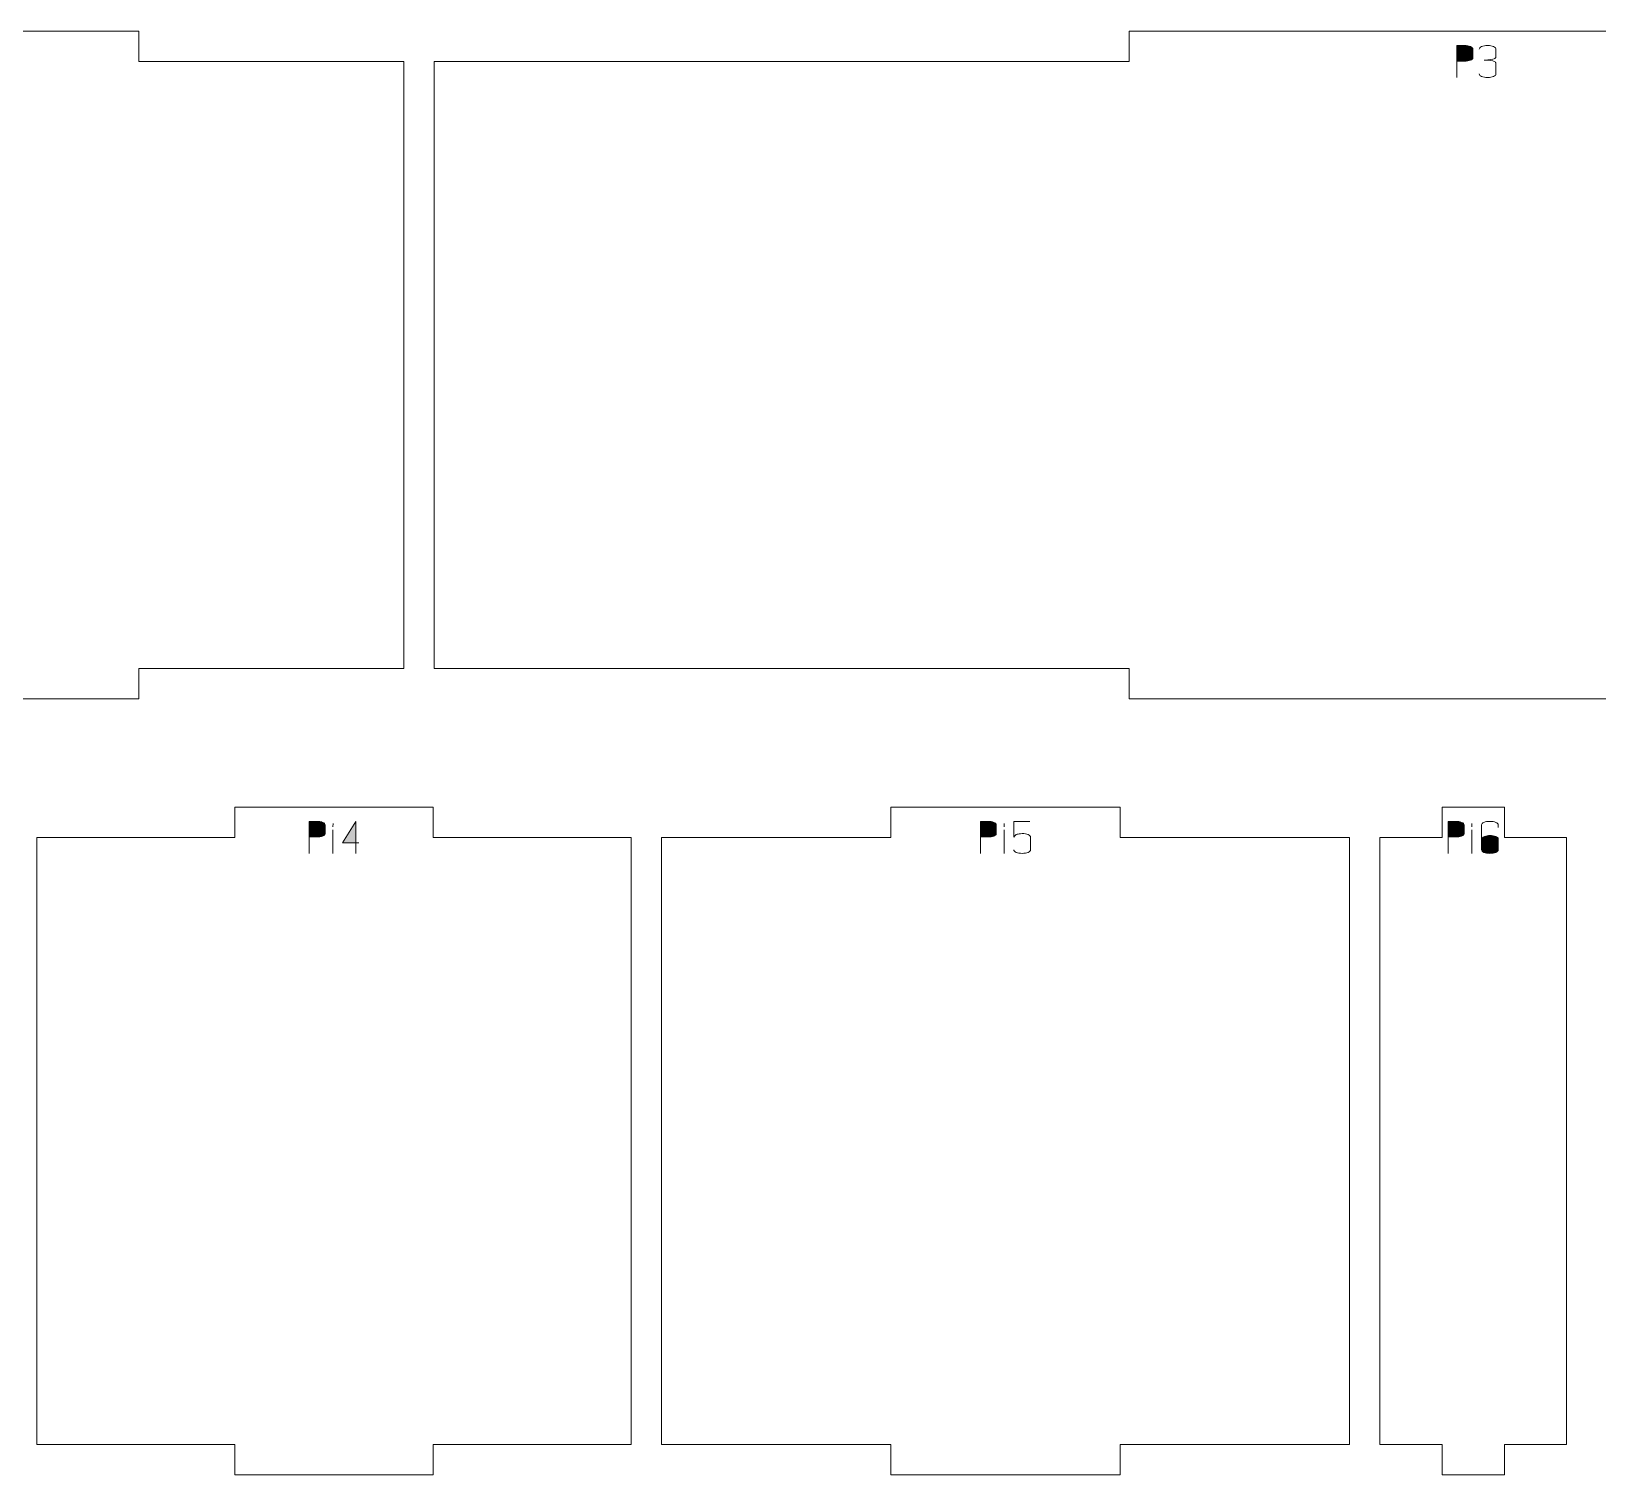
# Model space of a CAD drawing. Header units: centimetres. Extents: x -249 to 275, y -506 to 461.
# Drawn here: x 51 to 66.48, y 196.67 to 210.94 of the extents above; entities that cross this region are included whole.
import ezdxf

# ---------------------------------------------------------------- set-up
doc = ezdxf.new("R2010")
doc.units = ezdxf.units.CM
doc.header["$MEASUREMENT"] = 0
doc.layers.add('Capa 1', color=7, linetype='Continuous')

msp = doc.modelspace()

# ---------------------------------------------------------------- hatches: boundary and pattern name
at = {"layer": 'Capa 1', "true_color": 0x3e4095}
h = msp.add_hatch(color=175, dxfattribs=at)
edge = h.paths.add_edge_path()
edge.add_spline(control_points=[(65.16177, 210.64515), (65.1847, 210.64515), (65.20419, 210.64813), (65.22025, 210.65409), (65.2363, 210.66005), (65.24432, 210.66792), (65.24432, 210.67771), (65.24432, 210.67771), (65.24432, 210.76347), (65.24432, 210.76347), (65.24432, 210.77325), (65.2363, 210.78158), (65.22025, 210.78846), (65.20419, 210.79534), (65.1847, 210.79878), (65.16177, 210.79878), (65.16177, 210.79878), (65.08702, 210.79878), (65.08702, 210.79878), (65.08702, 210.79878), (65.08702, 210.64515), (65.08702, 210.64515), (65.08702, 210.64515), (65.16177, 210.64515), (65.16177, 210.64515)], knot_values=[0, 0, 0, 0, 0.125, 0.125, 0.125, 0.25, 0.25, 0.25, 0.375, 0.375, 0.375, 0.5, 0.5, 0.5, 0.625, 0.625, 0.625, 0.75, 0.75, 0.75, 0.875, 0.875, 0.875, 1, 1, 1, 1], degree=3, periodic=1)
h = msp.add_hatch(color=175, dxfattribs=at)
edge = h.paths.add_edge_path()
edge.add_spline(control_points=[(65.08702, 210.48234), (65.08702, 210.48234), (65.08702, 210.79878), (65.08702, 210.79878), (65.08702, 210.79878), (65.16177, 210.79878), (65.16177, 210.79878), (65.1847, 210.79878), (65.20419, 210.79534), (65.22025, 210.78846), (65.2363, 210.78158), (65.24432, 210.77325), (65.24432, 210.76347), (65.24432, 210.76347), (65.24432, 210.67771), (65.24432, 210.67771), (65.24432, 210.66792), (65.2363, 210.66005), (65.22025, 210.65409), (65.20419, 210.64813), (65.1847, 210.64515), (65.16177, 210.64515), (65.16177, 210.64515), (65.08702, 210.64515), (65.08702, 210.64515), (65.08702, 210.64515), (65.08702, 210.48234), (65.08702, 210.48234)], knot_values=[0, 0, 0, 0, 0.11111111, 0.11111111, 0.11111111, 0.22222222, 0.22222222, 0.22222222, 0.33333333, 0.33333333, 0.33333333, 0.44444444, 0.44444444, 0.44444444, 0.55555556, 0.55555556, 0.55555556, 0.66666667, 0.66666667, 0.66666667, 0.77777778, 0.77777778, 0.77777778, 0.88888889, 0.88888889, 0.88888889, 1, 1, 1, 1], degree=3, periodic=1)
h = msp.add_hatch(color=175, dxfattribs=at)
edge = h.paths.add_edge_path()
edge.add_spline(control_points=[(65.3897, 210.48234), (65.36616, 210.48234), (65.34651, 210.48578), (65.33077, 210.49266), (65.31502, 210.49954), (65.30715, 210.50787), (65.30715, 210.51765), (65.30715, 210.50787), (65.31502, 210.49954), (65.33077, 210.49266), (65.34651, 210.48578), (65.36616, 210.48234), (65.3897, 210.48234), (65.41324, 210.48234), (65.43289, 210.48578), (65.44863, 210.49266), (65.46438, 210.49954), (65.47225, 210.50787), (65.47225, 210.51765), (65.47225, 210.51765), (65.47225, 210.62084), (65.47225, 210.62084), (65.47225, 210.6291), (65.46659, 210.63628), (65.45528, 210.64239), (65.44397, 210.64851), (65.4108, 210.65264), (65.35576, 210.65478), (65.41049, 210.65814), (65.44336, 210.66212), (65.45436, 210.6667), (65.46537, 210.67129), (65.47133, 210.67878), (65.47225, 210.68917), (65.47225, 210.68917), (65.47225, 210.76347), (65.47225, 210.76347), (65.47225, 210.77325), (65.46438, 210.78158), (65.44863, 210.78846), (65.43289, 210.79534), (65.41324, 210.79878), (65.3897, 210.79878), (65.36616, 210.79878), (65.34651, 210.79534), (65.33077, 210.78846), (65.31502, 210.78158), (65.30715, 210.77325), (65.30715, 210.76347), (65.30715, 210.77325), (65.31502, 210.78158), (65.33077, 210.78846), (65.34651, 210.79534), (65.36616, 210.79878), (65.3897, 210.79878), (65.41324, 210.79878), (65.43289, 210.79534), (65.44863, 210.78846), (65.46438, 210.78158), (65.47225, 210.77325), (65.47225, 210.76347), (65.47225, 210.76347), (65.47225, 210.68917), (65.47225, 210.68917), (65.47133, 210.67878), (65.46537, 210.67129), (65.45436, 210.6667), (65.44336, 210.66212), (65.41049, 210.65814), (65.35576, 210.65478), (65.4108, 210.65264), (65.44397, 210.64851), (65.45528, 210.64239), (65.46659, 210.63628), (65.47225, 210.6291), (65.47225, 210.62084), (65.47225, 210.62084), (65.47225, 210.51765), (65.47225, 210.51765), (65.47225, 210.50787), (65.46438, 210.49954), (65.44863, 210.49266), (65.43289, 210.48578), (65.41324, 210.48234), (65.3897, 210.48234)], knot_values=[0, 0, 0, 0, 0.03571429, 0.03571429, 0.03571429, 0.07142857, 0.07142857, 0.07142857, 0.10714286, 0.10714286, 0.10714286, 0.14285714, 0.14285714, 0.14285714, 0.17857143, 0.17857143, 0.17857143, 0.21428571, 0.21428571, 0.21428571, 0.25, 0.25, 0.25, 0.28571429, 0.28571429, 0.28571429, 0.32142857, 0.32142857, 0.32142857, 0.35714286, 0.35714286, 0.35714286, 0.39285714, 0.39285714, 0.39285714, 0.42857143, 0.42857143, 0.42857143, 0.46428571, 0.46428571, 0.46428571, 0.5, 0.5, 0.5, 0.53571429, 0.53571429, 0.53571429, 0.57142857, 0.57142857, 0.57142857, 0.60714286, 0.60714286, 0.60714286, 0.64285714, 0.64285714, 0.64285714, 0.67857143, 0.67857143, 0.67857143, 0.71428571, 0.71428571, 0.71428571, 0.75, 0.75, 0.75, 0.78571429, 0.78571429, 0.78571429, 0.82142857, 0.82142857, 0.82142857, 0.85714286, 0.85714286, 0.85714286, 0.89285714, 0.89285714, 0.89285714, 0.92857143, 0.92857143, 0.92857143, 0.96428571, 0.96428571, 0.96428571, 1, 1, 1, 1], degree=3, periodic=1)
h = msp.add_hatch(color=175, dxfattribs=at)
edge = h.paths.add_edge_path()
edge.add_spline(control_points=[(53.81779, 202.97444), (53.84072, 202.97444), (53.86021, 202.97742), (53.87627, 202.98338), (53.89232, 202.98934), (53.90034, 202.99721), (53.90034, 203.007), (53.90034, 203.007), (53.90034, 203.09276), (53.90034, 203.09276), (53.90034, 203.10254), (53.89232, 203.11087), (53.87627, 203.11775), (53.86021, 203.12463), (53.84072, 203.12807), (53.81779, 203.12807), (53.81779, 203.12807), (53.74304, 203.12807), (53.74304, 203.12807), (53.74304, 203.12807), (53.74304, 202.97444), (53.74304, 202.97444), (53.74304, 202.97444), (53.81779, 202.97444), (53.81779, 202.97444)], knot_values=[0, 0, 0, 0, 0.125, 0.125, 0.125, 0.25, 0.25, 0.25, 0.375, 0.375, 0.375, 0.5, 0.5, 0.5, 0.625, 0.625, 0.625, 0.75, 0.75, 0.75, 0.875, 0.875, 0.875, 1, 1, 1, 1], degree=3, periodic=1)
h = msp.add_hatch(color=175, dxfattribs=at)
edge = h.paths.add_edge_path()
edge.add_spline(control_points=[(53.74304, 202.81163), (53.74304, 202.81163), (53.74304, 203.12807), (53.74304, 203.12807), (53.74304, 203.12807), (53.81779, 203.12807), (53.81779, 203.12807), (53.84072, 203.12807), (53.86021, 203.12463), (53.87627, 203.11775), (53.89232, 203.11087), (53.90034, 203.10254), (53.90034, 203.09276), (53.90034, 203.09276), (53.90034, 203.007), (53.90034, 203.007), (53.90034, 202.99721), (53.89232, 202.98934), (53.87627, 202.98338), (53.86021, 202.97742), (53.84072, 202.97444), (53.81779, 202.97444), (53.81779, 202.97444), (53.74304, 202.97444), (53.74304, 202.97444), (53.74304, 202.97444), (53.74304, 202.81163), (53.74304, 202.81163)], knot_values=[0, 0, 0, 0, 0.11111111, 0.11111111, 0.11111111, 0.22222222, 0.22222222, 0.22222222, 0.33333333, 0.33333333, 0.33333333, 0.44444444, 0.44444444, 0.44444444, 0.55555556, 0.55555556, 0.55555556, 0.66666667, 0.66666667, 0.66666667, 0.77777778, 0.77777778, 0.77777778, 0.88888889, 0.88888889, 0.88888889, 1, 1, 1, 1], degree=3, periodic=1)
h = msp.add_hatch(color=175, dxfattribs=at)
edge = h.paths.add_edge_path()
edge.add_spline(control_points=[(53.9783, 203.07441), (53.9783, 203.07441), (53.97876, 203.10697), (53.97876, 203.10697), (53.97876, 203.10697), (53.9783, 203.07441), (53.9783, 203.07441)], knot_values=[0, 0, 0, 0, 0.5, 0.5, 0.5, 1, 1, 1, 1], degree=3, periodic=1)
h = msp.add_hatch(color=175, dxfattribs=at)
edge = h.paths.add_edge_path()
edge.add_spline(control_points=[(54.20303, 202.91619), (54.20303, 202.91619), (54.20303, 203.12853), (54.20303, 203.12853), (54.20303, 203.12853), (54.07324, 202.91619), (54.07324, 202.91619), (54.07324, 202.91619), (54.20303, 202.91619), (54.20303, 202.91619)], knot_values=[0, 0, 0, 0, 0.33333333, 0.33333333, 0.33333333, 0.66666667, 0.66666667, 0.66666667, 1, 1, 1, 1], degree=3, periodic=1)
h = msp.add_hatch(color=175, dxfattribs=at)
edge = h.paths.add_edge_path()
edge.add_spline(control_points=[(54.20303, 202.91619), (54.20303, 202.91619), (54.20303, 202.81163), (54.20303, 202.81163), (54.20303, 202.81163), (54.20303, 202.91619), (54.20303, 202.91619), (54.20303, 202.91619), (54.07324, 202.91619), (54.07324, 202.91619), (54.07324, 202.91619), (54.20303, 203.12853), (54.20303, 203.12853), (54.20303, 203.12853), (54.20303, 202.91619), (54.20303, 202.91619), (54.20303, 202.91619), (54.23284, 202.91619), (54.23284, 202.91619), (54.23284, 202.91619), (54.20303, 202.91619), (54.20303, 202.91619)], knot_values=[0, 0, 0, 0, 0.14285714, 0.14285714, 0.14285714, 0.28571429, 0.28571429, 0.28571429, 0.42857143, 0.42857143, 0.42857143, 0.57142857, 0.57142857, 0.57142857, 0.71428571, 0.71428571, 0.71428571, 0.85714286, 0.85714286, 0.85714286, 1, 1, 1, 1], degree=3, periodic=1)
h = msp.add_hatch(color=175, dxfattribs=at)
edge = h.paths.add_edge_path()
edge.add_spline(control_points=[(60.45136, 202.97444), (60.47429, 202.97444), (60.49378, 202.97742), (60.50984, 202.98338), (60.52589, 202.98934), (60.53391, 202.99721), (60.53391, 203.007), (60.53391, 203.007), (60.53391, 203.09276), (60.53391, 203.09276), (60.53391, 203.10254), (60.52589, 203.11087), (60.50984, 203.11775), (60.49378, 203.12463), (60.47429, 203.12807), (60.45136, 203.12807), (60.45136, 203.12807), (60.37661, 203.12807), (60.37661, 203.12807), (60.37661, 203.12807), (60.37661, 202.97444), (60.37661, 202.97444), (60.37661, 202.97444), (60.45136, 202.97444), (60.45136, 202.97444)], knot_values=[0, 0, 0, 0, 0.125, 0.125, 0.125, 0.25, 0.25, 0.25, 0.375, 0.375, 0.375, 0.5, 0.5, 0.5, 0.625, 0.625, 0.625, 0.75, 0.75, 0.75, 0.875, 0.875, 0.875, 1, 1, 1, 1], degree=3, periodic=1)
h = msp.add_hatch(color=175, dxfattribs=at)
edge = h.paths.add_edge_path()
edge.add_spline(control_points=[(60.37661, 202.81163), (60.37661, 202.81163), (60.37661, 203.12807), (60.37661, 203.12807), (60.37661, 203.12807), (60.45136, 203.12807), (60.45136, 203.12807), (60.47429, 203.12807), (60.49378, 203.12463), (60.50984, 203.11775), (60.52589, 203.11087), (60.53391, 203.10254), (60.53391, 203.09276), (60.53391, 203.09276), (60.53391, 203.007), (60.53391, 203.007), (60.53391, 202.99721), (60.52589, 202.98934), (60.50984, 202.98338), (60.49378, 202.97742), (60.47429, 202.97444), (60.45136, 202.97444), (60.45136, 202.97444), (60.37661, 202.97444), (60.37661, 202.97444), (60.37661, 202.97444), (60.37661, 202.81163), (60.37661, 202.81163)], knot_values=[0, 0, 0, 0, 0.11111111, 0.11111111, 0.11111111, 0.22222222, 0.22222222, 0.22222222, 0.33333333, 0.33333333, 0.33333333, 0.44444444, 0.44444444, 0.44444444, 0.55555556, 0.55555556, 0.55555556, 0.66666667, 0.66666667, 0.66666667, 0.77777778, 0.77777778, 0.77777778, 0.88888889, 0.88888889, 0.88888889, 1, 1, 1, 1], degree=3, periodic=1)
h = msp.add_hatch(color=175, dxfattribs=at)
edge = h.paths.add_edge_path()
edge.add_spline(control_points=[(60.61187, 203.07441), (60.61187, 203.07441), (60.61233, 203.10697), (60.61233, 203.10697), (60.61233, 203.10697), (60.61187, 203.07441), (60.61187, 203.07441)], knot_values=[0, 0, 0, 0, 0.5, 0.5, 0.5, 1, 1, 1, 1], degree=3, periodic=1)
h = msp.add_hatch(color=175, dxfattribs=at)
edge = h.paths.add_edge_path()
edge.add_spline(control_points=[(60.78936, 202.81163), (60.76582, 202.81163), (60.74617, 202.81507), (60.73043, 202.82195), (60.71468, 202.82883), (60.70681, 202.83716), (60.70681, 202.84694), (60.70681, 202.83716), (60.71468, 202.82883), (60.73043, 202.82195), (60.74617, 202.81507), (60.76582, 202.81163), (60.78936, 202.81163), (60.8129, 202.81163), (60.83255, 202.81507), (60.84829, 202.82195), (60.86404, 202.82883), (60.87191, 202.83716), (60.87191, 202.84694), (60.87191, 202.84694), (60.87191, 202.9726), (60.87191, 202.9726), (60.87191, 202.98239), (60.86404, 202.99072), (60.84829, 202.9976), (60.83255, 203.00448), (60.8129, 203.00792), (60.78936, 203.00792), (60.76796, 203.00608), (60.75145, 203.00363), (60.73983, 203.00058), (60.72821, 202.99752), (60.71721, 202.98819), (60.70681, 202.9726), (60.70681, 202.9726), (60.70681, 203.12807), (60.70681, 203.12807), (60.70681, 203.12807), (60.86641, 203.12807), (60.86641, 203.12807), (60.86641, 203.12807), (60.70681, 203.12807), (60.70681, 203.12807), (60.70681, 203.12807), (60.70681, 202.9726), (60.70681, 202.9726), (60.71721, 202.98819), (60.72821, 202.99752), (60.73983, 203.00058), (60.75145, 203.00363), (60.76796, 203.00608), (60.78936, 203.00792), (60.8129, 203.00792), (60.83255, 203.00448), (60.84829, 202.9976), (60.86404, 202.99072), (60.87191, 202.98239), (60.87191, 202.9726), (60.87191, 202.9726), (60.87191, 202.84694), (60.87191, 202.84694), (60.87191, 202.83716), (60.86404, 202.82883), (60.84829, 202.82195), (60.83255, 202.81507), (60.8129, 202.81163), (60.78936, 202.81163)], knot_values=[0, 0, 0, 0, 0.04545455, 0.04545455, 0.04545455, 0.09090909, 0.09090909, 0.09090909, 0.13636364, 0.13636364, 0.13636364, 0.18181818, 0.18181818, 0.18181818, 0.22727273, 0.22727273, 0.22727273, 0.27272727, 0.27272727, 0.27272727, 0.31818182, 0.31818182, 0.31818182, 0.36363636, 0.36363636, 0.36363636, 0.40909091, 0.40909091, 0.40909091, 0.45454545, 0.45454545, 0.45454545, 0.5, 0.5, 0.5, 0.54545455, 0.54545455, 0.54545455, 0.59090909, 0.59090909, 0.59090909, 0.63636364, 0.63636364, 0.63636364, 0.68181818, 0.68181818, 0.68181818, 0.72727273, 0.72727273, 0.72727273, 0.77272727, 0.77272727, 0.77272727, 0.81818182, 0.81818182, 0.81818182, 0.86363636, 0.86363636, 0.86363636, 0.90909091, 0.90909091, 0.90909091, 0.95454545, 0.95454545, 0.95454545, 1, 1, 1, 1], degree=3, periodic=1)
h = msp.add_hatch(color=175, dxfattribs=at)
edge = h.paths.add_edge_path()
edge.add_spline(control_points=[(65.07415, 202.97444), (65.09708, 202.97444), (65.11657, 202.97742), (65.13263, 202.98338), (65.14868, 202.98934), (65.1567, 202.99721), (65.1567, 203.007), (65.1567, 203.007), (65.1567, 203.09276), (65.1567, 203.09276), (65.1567, 203.10254), (65.14868, 203.11087), (65.13263, 203.11775), (65.11657, 203.12463), (65.09708, 203.12807), (65.07415, 203.12807), (65.07415, 203.12807), (64.9994, 203.12807), (64.9994, 203.12807), (64.9994, 203.12807), (64.9994, 202.97444), (64.9994, 202.97444), (64.9994, 202.97444), (65.07415, 202.97444), (65.07415, 202.97444)], knot_values=[0, 0, 0, 0, 0.125, 0.125, 0.125, 0.25, 0.25, 0.25, 0.375, 0.375, 0.375, 0.5, 0.5, 0.5, 0.625, 0.625, 0.625, 0.75, 0.75, 0.75, 0.875, 0.875, 0.875, 1, 1, 1, 1], degree=3, periodic=1)
h = msp.add_hatch(color=175, dxfattribs=at)
edge = h.paths.add_edge_path()
edge.add_spline(control_points=[(64.9994, 202.81163), (64.9994, 202.81163), (64.9994, 203.12807), (64.9994, 203.12807), (64.9994, 203.12807), (65.07415, 203.12807), (65.07415, 203.12807), (65.09708, 203.12807), (65.11657, 203.12463), (65.13263, 203.11775), (65.14868, 203.11087), (65.1567, 203.10254), (65.1567, 203.09276), (65.1567, 203.09276), (65.1567, 203.007), (65.1567, 203.007), (65.1567, 202.99721), (65.14868, 202.98934), (65.13263, 202.98338), (65.11657, 202.97742), (65.09708, 202.97444), (65.07415, 202.97444), (65.07415, 202.97444), (64.9994, 202.97444), (64.9994, 202.97444), (64.9994, 202.97444), (64.9994, 202.81163), (64.9994, 202.81163)], knot_values=[0, 0, 0, 0, 0.11111111, 0.11111111, 0.11111111, 0.22222222, 0.22222222, 0.22222222, 0.33333333, 0.33333333, 0.33333333, 0.44444444, 0.44444444, 0.44444444, 0.55555556, 0.55555556, 0.55555556, 0.66666667, 0.66666667, 0.66666667, 0.77777778, 0.77777778, 0.77777778, 0.88888889, 0.88888889, 0.88888889, 1, 1, 1, 1], degree=3, periodic=1)
h = msp.add_hatch(color=175, dxfattribs=at)
edge = h.paths.add_edge_path()
edge.add_spline(control_points=[(65.23466, 203.07441), (65.23466, 203.07441), (65.23512, 203.10697), (65.23512, 203.10697), (65.23512, 203.10697), (65.23466, 203.07441), (65.23466, 203.07441)], knot_values=[0, 0, 0, 0, 0.5, 0.5, 0.5, 1, 1, 1, 1], degree=3, periodic=1)
h = msp.add_hatch(color=175, dxfattribs=at)
edge = h.paths.add_edge_path()
edge.add_spline(control_points=[(65.41215, 202.81163), (65.38861, 202.81163), (65.36896, 202.81507), (65.35322, 202.82195), (65.33747, 202.82883), (65.3296, 202.83716), (65.3296, 202.84694), (65.3296, 202.84694), (65.3296, 202.9538), (65.3296, 202.9538), (65.3296, 202.9538), (65.3296, 203.09276), (65.3296, 203.09276), (65.3296, 203.10254), (65.33747, 203.11087), (65.35322, 203.11775), (65.36896, 203.12463), (65.38861, 203.12807), (65.41215, 203.12807), (65.43569, 203.12807), (65.45534, 203.12463), (65.47108, 203.11775), (65.48683, 203.11087), (65.4947, 203.10254), (65.4947, 203.09276), (65.4947, 203.09276), (65.4947, 203.06708), (65.4947, 203.06708), (65.4947, 203.06708), (65.4947, 203.09276), (65.4947, 203.09276), (65.4947, 203.10254), (65.48683, 203.11087), (65.47108, 203.11775), (65.45534, 203.12463), (65.43569, 203.12807), (65.41215, 203.12807), (65.38861, 203.12807), (65.36896, 203.12463), (65.35322, 203.11775), (65.33747, 203.11087), (65.3296, 203.10254), (65.3296, 203.09276), (65.3296, 203.09276), (65.3296, 202.9538), (65.3296, 202.9538), (65.3296, 202.96297), (65.33915, 202.97115), (65.35826, 202.97833), (65.37737, 202.98552), (65.39533, 202.98911), (65.41215, 202.98911), (65.43569, 202.98911), (65.45534, 202.98567), (65.47108, 202.97879), (65.48683, 202.97191), (65.4947, 202.96358), (65.4947, 202.9538), (65.4947, 202.9538), (65.4947, 202.84694), (65.4947, 202.84694), (65.4947, 202.83716), (65.48683, 202.82883), (65.47108, 202.82195), (65.45534, 202.81507), (65.43569, 202.81163), (65.41215, 202.81163)], knot_values=[0, 0, 0, 0, 0.04545455, 0.04545455, 0.04545455, 0.09090909, 0.09090909, 0.09090909, 0.13636364, 0.13636364, 0.13636364, 0.18181818, 0.18181818, 0.18181818, 0.22727273, 0.22727273, 0.22727273, 0.27272727, 0.27272727, 0.27272727, 0.31818182, 0.31818182, 0.31818182, 0.36363636, 0.36363636, 0.36363636, 0.40909091, 0.40909091, 0.40909091, 0.45454545, 0.45454545, 0.45454545, 0.5, 0.5, 0.5, 0.54545455, 0.54545455, 0.54545455, 0.59090909, 0.59090909, 0.59090909, 0.63636364, 0.63636364, 0.63636364, 0.68181818, 0.68181818, 0.68181818, 0.72727273, 0.72727273, 0.72727273, 0.77272727, 0.77272727, 0.77272727, 0.81818182, 0.81818182, 0.81818182, 0.86363636, 0.86363636, 0.86363636, 0.90909091, 0.90909091, 0.90909091, 0.95454545, 0.95454545, 0.95454545, 1, 1, 1, 1], degree=3, periodic=1)
h = msp.add_hatch(color=175, dxfattribs=at)
edge = h.paths.add_edge_path()
edge.add_spline(control_points=[(53.9783, 202.81163), (53.9783, 202.81163), (53.9783, 203.04552), (53.9783, 203.04552), (53.9783, 203.04552), (53.9783, 202.81163), (53.9783, 202.81163)], knot_values=[0, 0, 0, 0, 0.5, 0.5, 0.5, 1, 1, 1, 1], degree=3, periodic=1)
h = msp.add_hatch(color=175, dxfattribs=at)
edge = h.paths.add_edge_path()
edge.add_spline(control_points=[(60.61187, 202.81163), (60.61187, 202.81163), (60.61187, 203.04552), (60.61187, 203.04552), (60.61187, 203.04552), (60.61187, 202.81163), (60.61187, 202.81163)], knot_values=[0, 0, 0, 0, 0.5, 0.5, 0.5, 1, 1, 1, 1], degree=3, periodic=1)
h = msp.add_hatch(color=175, dxfattribs=at)
edge = h.paths.add_edge_path()
edge.add_spline(control_points=[(65.23466, 202.81163), (65.23466, 202.81163), (65.23466, 203.04552), (65.23466, 203.04552), (65.23466, 203.04552), (65.23466, 202.81163), (65.23466, 202.81163)], knot_values=[0, 0, 0, 0, 0.5, 0.5, 0.5, 1, 1, 1, 1], degree=3, periodic=1)
h = msp.add_hatch(color=175, dxfattribs=at)
edge = h.paths.add_edge_path()
edge.add_spline(control_points=[(65.3296, 202.84694), (65.3296, 202.83716), (65.33747, 202.82883), (65.35322, 202.82195), (65.36896, 202.81507), (65.38861, 202.81163), (65.41215, 202.81163), (65.43569, 202.81163), (65.45534, 202.81507), (65.47108, 202.82195), (65.48683, 202.82883), (65.4947, 202.83716), (65.4947, 202.84694), (65.4947, 202.84694), (65.4947, 202.9538), (65.4947, 202.9538), (65.4947, 202.96358), (65.48683, 202.97191), (65.47108, 202.97879), (65.45534, 202.98567), (65.43569, 202.98911), (65.41215, 202.98911), (65.39533, 202.98911), (65.37737, 202.98552), (65.35826, 202.97833), (65.33915, 202.97115), (65.3296, 202.96297), (65.3296, 202.9538), (65.3296, 202.9538), (65.3296, 202.84694), (65.3296, 202.84694)], knot_values=[0, 0, 0, 0, 0.1, 0.1, 0.1, 0.2, 0.2, 0.2, 0.3, 0.3, 0.3, 0.4, 0.4, 0.4, 0.5, 0.5, 0.5, 0.6, 0.6, 0.6, 0.7, 0.7, 0.7, 0.8, 0.8, 0.8, 0.9, 0.9, 0.9, 1, 1, 1, 1], degree=3, periodic=1)

# ---------------------------------------------------------------- linework, layer by layer
at = {"layer": 'Capa 1', "color": 240, "lineweight": 9}
for points in [[(46.82355, 210.63954), (46.82355, 210.63954), (46.82355, 204.63954), (46.82355, 204.63954), (46.82355, 204.63954), (49.44182, 204.63954), (49.44182, 204.63954), (49.44182, 204.63954), (49.44182, 204.33954), (49.44182, 204.33954), (49.44182, 204.33954), (52.06009, 204.33954), (52.06009, 204.33954), (52.06009, 204.33954), (52.06009, 204.63954), (52.06009, 204.63954), (52.06009, 204.63954), (54.67837, 204.63954), (54.67837, 204.63954), (54.67837, 204.63954), (54.67837, 210.63954), (54.67837, 210.63954), (54.67837, 210.63954), (52.06009, 210.63954), (52.06009, 210.63954), (52.06009, 210.63954), (52.06009, 210.93954), (52.06009, 210.93954), (52.06009, 210.93954), (49.44182, 210.93954), (49.44182, 210.93954), (49.44182, 210.93954), (49.44182, 210.63954), (49.44182, 210.63954), (49.44182, 210.63954), (46.82355, 210.63954), (46.82355, 210.63954)], [(54.97837, 210.63954), (54.97837, 210.63954), (54.97837, 204.63954), (54.97837, 204.63954), (54.97837, 204.63954), (61.84588, 204.63954), (61.84588, 204.63954), (61.84588, 204.63954), (61.84588, 204.33954), (61.84588, 204.33954), (61.84588, 204.33954), (68.71339, 204.33954), (68.71339, 204.33954), (68.71339, 204.33954), (68.71339, 204.63954), (68.71339, 204.63954), (68.71339, 204.63954), (75.58091, 204.63954), (75.58091, 204.63954), (75.58091, 204.63954), (75.58091, 210.63954), (75.58091, 210.63954), (75.58091, 210.63954), (68.71339, 210.63954), (68.71339, 210.63954), (68.71339, 210.63954), (68.71339, 210.93954), (68.71339, 210.93954), (68.71339, 210.93954), (61.84588, 210.93954), (61.84588, 210.93954), (61.84588, 210.93954), (61.84588, 210.63954), (61.84588, 210.63954), (61.84588, 210.63954), (54.97837, 210.63954), (54.97837, 210.63954)], [(51.05088, 202.96883), (51.05088, 202.96883), (51.05088, 196.96883), (51.05088, 196.96883), (51.05088, 196.96883), (53.00892, 196.96883), (53.00892, 196.96883), (53.00892, 196.96883), (53.00892, 196.66883), (53.00892, 196.66883), (53.00892, 196.66883), (54.96695, 196.66883), (54.96695, 196.66883), (54.96695, 196.66883), (54.96695, 196.96883), (54.96695, 196.96883), (54.96695, 196.96883), (56.92499, 196.96883), (56.92499, 196.96883), (56.92499, 196.96883), (56.92499, 202.96883), (56.92499, 202.96883), (56.92499, 202.96883), (54.96695, 202.96883), (54.96695, 202.96883), (54.96695, 202.96883), (54.96695, 203.26883), (54.96695, 203.26883), (54.96695, 203.26883), (53.00892, 203.26883), (53.00892, 203.26883), (53.00892, 203.26883), (53.00892, 202.96883), (53.00892, 202.96883), (53.00892, 202.96883), (51.05088, 202.96883), (51.05088, 202.96883)], [(57.22499, 202.96883), (57.22499, 202.96883), (57.22499, 196.96883), (57.22499, 196.96883), (57.22499, 196.96883), (59.49117, 196.96883), (59.49117, 196.96883), (59.49117, 196.96883), (59.49117, 196.66883), (59.49117, 196.66883), (59.49117, 196.66883), (61.75734, 196.66883), (61.75734, 196.66883), (61.75734, 196.66883), (61.75734, 196.96883), (61.75734, 196.96883), (61.75734, 196.96883), (64.02352, 196.96883), (64.02352, 196.96883), (64.02352, 196.96883), (64.02352, 202.96883), (64.02352, 202.96883), (64.02352, 202.96883), (61.75734, 202.96883), (61.75734, 202.96883), (61.75734, 202.96883), (61.75734, 203.26883), (61.75734, 203.26883), (61.75734, 203.26883), (59.49117, 203.26883), (59.49117, 203.26883), (59.49117, 203.26883), (59.49117, 202.96883), (59.49117, 202.96883), (59.49117, 202.96883), (57.22499, 202.96883), (57.22499, 202.96883)], [(64.32352, 202.96883), (64.32352, 202.96883), (64.32352, 196.96883), (64.32352, 196.96883), (64.32352, 196.96883), (64.9392, 196.96883), (64.9392, 196.96883), (64.9392, 196.96883), (64.9392, 196.66883), (64.9392, 196.66883), (64.9392, 196.66883), (65.55489, 196.66883), (65.55489, 196.66883), (65.55489, 196.66883), (65.55489, 196.96883), (65.55489, 196.96883), (65.55489, 196.96883), (66.17057, 196.96883), (66.17057, 196.96883), (66.17057, 196.96883), (66.17057, 202.96883), (66.17057, 202.96883), (66.17057, 202.96883), (65.55489, 202.96883), (65.55489, 202.96883), (65.55489, 202.96883), (65.55489, 203.26883), (65.55489, 203.26883), (65.55489, 203.26883), (64.9392, 203.26883), (64.9392, 203.26883), (64.9392, 203.26883), (64.9392, 202.96883), (64.9392, 202.96883), (64.9392, 202.96883), (64.32352, 202.96883), (64.32352, 202.96883)]]:
    msp.add_open_spline(points, degree=3, knots=[0, 0, 0, 0, 0.08333333, 0.08333333, 0.08333333, 0.16666667, 0.16666667, 0.16666667, 0.25, 0.25, 0.25, 0.33333333, 0.33333333, 0.33333333, 0.41666667, 0.41666667, 0.41666667, 0.5, 0.5, 0.5, 0.58333333, 0.58333333, 0.58333333, 0.66666667, 0.66666667, 0.66666667, 0.75, 0.75, 0.75, 0.83333333, 0.83333333, 0.83333333, 0.91666667, 0.91666667, 0.91666667, 1, 1, 1, 1], dxfattribs=at)
at = {"layer": 'Capa 1', "color": 114, "lineweight": 9}
for points, knots in [([(65.16177, 210.64515), (65.1847, 210.64515), (65.20419, 210.64813), (65.22025, 210.65409), (65.2363, 210.66005), (65.24432, 210.66792), (65.24432, 210.67771), (65.24432, 210.67771), (65.24432, 210.76347), (65.24432, 210.76347), (65.24432, 210.77325), (65.2363, 210.78158), (65.22025, 210.78846), (65.20419, 210.79534), (65.1847, 210.79878), (65.16177, 210.79878), (65.16177, 210.79878), (65.08702, 210.79878), (65.08702, 210.79878), (65.08702, 210.79878), (65.08702, 210.64515), (65.08702, 210.64515), (65.08702, 210.64515), (65.16177, 210.64515), (65.16177, 210.64515)], [0, 0, 0, 0, 0.125, 0.125, 0.125, 0.25, 0.25, 0.25, 0.375, 0.375, 0.375, 0.5, 0.5, 0.5, 0.625, 0.625, 0.625, 0.75, 0.75, 0.75, 0.875, 0.875, 0.875, 1, 1, 1, 1]), ([(65.08702, 210.48234), (65.08702, 210.48234), (65.08702, 210.79878), (65.08702, 210.79878), (65.08702, 210.79878), (65.16177, 210.79878), (65.16177, 210.79878), (65.1847, 210.79878), (65.20419, 210.79534), (65.22025, 210.78846), (65.2363, 210.78158), (65.24432, 210.77325), (65.24432, 210.76347), (65.24432, 210.76347), (65.24432, 210.67771), (65.24432, 210.67771), (65.24432, 210.66792), (65.2363, 210.66005), (65.22025, 210.65409), (65.20419, 210.64813), (65.1847, 210.64515), (65.16177, 210.64515), (65.16177, 210.64515), (65.08702, 210.64515), (65.08702, 210.64515), (65.08702, 210.64515), (65.08702, 210.48234), (65.08702, 210.48234)], [0, 0, 0, 0, 0.11111111, 0.11111111, 0.11111111, 0.22222222, 0.22222222, 0.22222222, 0.33333333, 0.33333333, 0.33333333, 0.44444444, 0.44444444, 0.44444444, 0.55555556, 0.55555556, 0.55555556, 0.66666667, 0.66666667, 0.66666667, 0.77777778, 0.77777778, 0.77777778, 0.88888889, 0.88888889, 0.88888889, 1, 1, 1, 1]), ([(65.3897, 210.48234), (65.36616, 210.48234), (65.34651, 210.48578), (65.33077, 210.49266), (65.31502, 210.49954), (65.30715, 210.50787), (65.30715, 210.51765), (65.30715, 210.50787), (65.31502, 210.49954), (65.33077, 210.49266), (65.34651, 210.48578), (65.36616, 210.48234), (65.3897, 210.48234), (65.41324, 210.48234), (65.43289, 210.48578), (65.44863, 210.49266), (65.46438, 210.49954), (65.47225, 210.50787), (65.47225, 210.51765), (65.47225, 210.51765), (65.47225, 210.62084), (65.47225, 210.62084), (65.47225, 210.6291), (65.46659, 210.63628), (65.45528, 210.64239), (65.44397, 210.64851), (65.4108, 210.65264), (65.35576, 210.65478), (65.41049, 210.65814), (65.44336, 210.66212), (65.45436, 210.6667), (65.46537, 210.67129), (65.47133, 210.67878), (65.47225, 210.68917), (65.47225, 210.68917), (65.47225, 210.76347), (65.47225, 210.76347), (65.47225, 210.77325), (65.46438, 210.78158), (65.44863, 210.78846), (65.43289, 210.79534), (65.41324, 210.79878), (65.3897, 210.79878), (65.36616, 210.79878), (65.34651, 210.79534), (65.33077, 210.78846), (65.31502, 210.78158), (65.30715, 210.77325), (65.30715, 210.76347), (65.30715, 210.77325), (65.31502, 210.78158), (65.33077, 210.78846), (65.34651, 210.79534), (65.36616, 210.79878), (65.3897, 210.79878), (65.41324, 210.79878), (65.43289, 210.79534), (65.44863, 210.78846), (65.46438, 210.78158), (65.47225, 210.77325), (65.47225, 210.76347), (65.47225, 210.76347), (65.47225, 210.68917), (65.47225, 210.68917), (65.47133, 210.67878), (65.46537, 210.67129), (65.45436, 210.6667), (65.44336, 210.66212), (65.41049, 210.65814), (65.35576, 210.65478), (65.4108, 210.65264), (65.44397, 210.64851), (65.45528, 210.64239), (65.46659, 210.63628), (65.47225, 210.6291), (65.47225, 210.62084), (65.47225, 210.62084), (65.47225, 210.51765), (65.47225, 210.51765), (65.47225, 210.50787), (65.46438, 210.49954), (65.44863, 210.49266), (65.43289, 210.48578), (65.41324, 210.48234), (65.3897, 210.48234)], [0, 0, 0, 0, 0.03571429, 0.03571429, 0.03571429, 0.07142857, 0.07142857, 0.07142857, 0.10714286, 0.10714286, 0.10714286, 0.14285714, 0.14285714, 0.14285714, 0.17857143, 0.17857143, 0.17857143, 0.21428571, 0.21428571, 0.21428571, 0.25, 0.25, 0.25, 0.28571429, 0.28571429, 0.28571429, 0.32142857, 0.32142857, 0.32142857, 0.35714286, 0.35714286, 0.35714286, 0.39285714, 0.39285714, 0.39285714, 0.42857143, 0.42857143, 0.42857143, 0.46428571, 0.46428571, 0.46428571, 0.5, 0.5, 0.5, 0.53571429, 0.53571429, 0.53571429, 0.57142857, 0.57142857, 0.57142857, 0.60714286, 0.60714286, 0.60714286, 0.64285714, 0.64285714, 0.64285714, 0.67857143, 0.67857143, 0.67857143, 0.71428571, 0.71428571, 0.71428571, 0.75, 0.75, 0.75, 0.78571429, 0.78571429, 0.78571429, 0.82142857, 0.82142857, 0.82142857, 0.85714286, 0.85714286, 0.85714286, 0.89285714, 0.89285714, 0.89285714, 0.92857143, 0.92857143, 0.92857143, 0.96428571, 0.96428571, 0.96428571, 1, 1, 1, 1]), ([(53.81779, 202.97444), (53.84072, 202.97444), (53.86021, 202.97742), (53.87627, 202.98338), (53.89232, 202.98934), (53.90034, 202.99721), (53.90034, 203.007), (53.90034, 203.007), (53.90034, 203.09276), (53.90034, 203.09276), (53.90034, 203.10254), (53.89232, 203.11087), (53.87627, 203.11775), (53.86021, 203.12463), (53.84072, 203.12807), (53.81779, 203.12807), (53.81779, 203.12807), (53.74304, 203.12807), (53.74304, 203.12807), (53.74304, 203.12807), (53.74304, 202.97444), (53.74304, 202.97444), (53.74304, 202.97444), (53.81779, 202.97444), (53.81779, 202.97444)], [0, 0, 0, 0, 0.125, 0.125, 0.125, 0.25, 0.25, 0.25, 0.375, 0.375, 0.375, 0.5, 0.5, 0.5, 0.625, 0.625, 0.625, 0.75, 0.75, 0.75, 0.875, 0.875, 0.875, 1, 1, 1, 1]), ([(53.74304, 202.81163), (53.74304, 202.81163), (53.74304, 203.12807), (53.74304, 203.12807), (53.74304, 203.12807), (53.81779, 203.12807), (53.81779, 203.12807), (53.84072, 203.12807), (53.86021, 203.12463), (53.87627, 203.11775), (53.89232, 203.11087), (53.90034, 203.10254), (53.90034, 203.09276), (53.90034, 203.09276), (53.90034, 203.007), (53.90034, 203.007), (53.90034, 202.99721), (53.89232, 202.98934), (53.87627, 202.98338), (53.86021, 202.97742), (53.84072, 202.97444), (53.81779, 202.97444), (53.81779, 202.97444), (53.74304, 202.97444), (53.74304, 202.97444), (53.74304, 202.97444), (53.74304, 202.81163), (53.74304, 202.81163)], [0, 0, 0, 0, 0.11111111, 0.11111111, 0.11111111, 0.22222222, 0.22222222, 0.22222222, 0.33333333, 0.33333333, 0.33333333, 0.44444444, 0.44444444, 0.44444444, 0.55555556, 0.55555556, 0.55555556, 0.66666667, 0.66666667, 0.66666667, 0.77777778, 0.77777778, 0.77777778, 0.88888889, 0.88888889, 0.88888889, 1, 1, 1, 1]), ([(53.9783, 203.07441), (53.9783, 203.07441), (53.97876, 203.10697), (53.97876, 203.10697), (53.97876, 203.10697), (53.9783, 203.07441), (53.9783, 203.07441)], [0, 0, 0, 0, 0.5, 0.5, 0.5, 1, 1, 1, 1]), ([(54.20303, 202.91619), (54.20303, 202.91619), (54.20303, 203.12853), (54.20303, 203.12853), (54.20303, 203.12853), (54.07324, 202.91619), (54.07324, 202.91619), (54.07324, 202.91619), (54.20303, 202.91619), (54.20303, 202.91619)], [0, 0, 0, 0, 0.33333333, 0.33333333, 0.33333333, 0.66666667, 0.66666667, 0.66666667, 1, 1, 1, 1]), ([(54.20303, 202.91619), (54.20303, 202.91619), (54.20303, 202.81163), (54.20303, 202.81163), (54.20303, 202.81163), (54.20303, 202.91619), (54.20303, 202.91619), (54.20303, 202.91619), (54.07324, 202.91619), (54.07324, 202.91619), (54.07324, 202.91619), (54.20303, 203.12853), (54.20303, 203.12853), (54.20303, 203.12853), (54.20303, 202.91619), (54.20303, 202.91619), (54.20303, 202.91619), (54.23284, 202.91619), (54.23284, 202.91619), (54.23284, 202.91619), (54.20303, 202.91619), (54.20303, 202.91619)], [0, 0, 0, 0, 0.14285714, 0.14285714, 0.14285714, 0.28571429, 0.28571429, 0.28571429, 0.42857143, 0.42857143, 0.42857143, 0.57142857, 0.57142857, 0.57142857, 0.71428571, 0.71428571, 0.71428571, 0.85714286, 0.85714286, 0.85714286, 1, 1, 1, 1]), ([(60.45136, 202.97444), (60.47429, 202.97444), (60.49378, 202.97742), (60.50984, 202.98338), (60.52589, 202.98934), (60.53391, 202.99721), (60.53391, 203.007), (60.53391, 203.007), (60.53391, 203.09276), (60.53391, 203.09276), (60.53391, 203.10254), (60.52589, 203.11087), (60.50984, 203.11775), (60.49378, 203.12463), (60.47429, 203.12807), (60.45136, 203.12807), (60.45136, 203.12807), (60.37661, 203.12807), (60.37661, 203.12807), (60.37661, 203.12807), (60.37661, 202.97444), (60.37661, 202.97444), (60.37661, 202.97444), (60.45136, 202.97444), (60.45136, 202.97444)], [0, 0, 0, 0, 0.125, 0.125, 0.125, 0.25, 0.25, 0.25, 0.375, 0.375, 0.375, 0.5, 0.5, 0.5, 0.625, 0.625, 0.625, 0.75, 0.75, 0.75, 0.875, 0.875, 0.875, 1, 1, 1, 1]), ([(60.37661, 202.81163), (60.37661, 202.81163), (60.37661, 203.12807), (60.37661, 203.12807), (60.37661, 203.12807), (60.45136, 203.12807), (60.45136, 203.12807), (60.47429, 203.12807), (60.49378, 203.12463), (60.50984, 203.11775), (60.52589, 203.11087), (60.53391, 203.10254), (60.53391, 203.09276), (60.53391, 203.09276), (60.53391, 203.007), (60.53391, 203.007), (60.53391, 202.99721), (60.52589, 202.98934), (60.50984, 202.98338), (60.49378, 202.97742), (60.47429, 202.97444), (60.45136, 202.97444), (60.45136, 202.97444), (60.37661, 202.97444), (60.37661, 202.97444), (60.37661, 202.97444), (60.37661, 202.81163), (60.37661, 202.81163)], [0, 0, 0, 0, 0.11111111, 0.11111111, 0.11111111, 0.22222222, 0.22222222, 0.22222222, 0.33333333, 0.33333333, 0.33333333, 0.44444444, 0.44444444, 0.44444444, 0.55555556, 0.55555556, 0.55555556, 0.66666667, 0.66666667, 0.66666667, 0.77777778, 0.77777778, 0.77777778, 0.88888889, 0.88888889, 0.88888889, 1, 1, 1, 1]), ([(60.61187, 203.07441), (60.61187, 203.07441), (60.61233, 203.10697), (60.61233, 203.10697), (60.61233, 203.10697), (60.61187, 203.07441), (60.61187, 203.07441)], [0, 0, 0, 0, 0.5, 0.5, 0.5, 1, 1, 1, 1]), ([(60.78936, 202.81163), (60.76582, 202.81163), (60.74617, 202.81507), (60.73043, 202.82195), (60.71468, 202.82883), (60.70681, 202.83716), (60.70681, 202.84694), (60.70681, 202.83716), (60.71468, 202.82883), (60.73043, 202.82195), (60.74617, 202.81507), (60.76582, 202.81163), (60.78936, 202.81163), (60.8129, 202.81163), (60.83255, 202.81507), (60.84829, 202.82195), (60.86404, 202.82883), (60.87191, 202.83716), (60.87191, 202.84694), (60.87191, 202.84694), (60.87191, 202.9726), (60.87191, 202.9726), (60.87191, 202.98239), (60.86404, 202.99072), (60.84829, 202.9976), (60.83255, 203.00448), (60.8129, 203.00792), (60.78936, 203.00792), (60.76796, 203.00608), (60.75145, 203.00363), (60.73983, 203.00058), (60.72821, 202.99752), (60.71721, 202.98819), (60.70681, 202.9726), (60.70681, 202.9726), (60.70681, 203.12807), (60.70681, 203.12807), (60.70681, 203.12807), (60.86641, 203.12807), (60.86641, 203.12807), (60.86641, 203.12807), (60.70681, 203.12807), (60.70681, 203.12807), (60.70681, 203.12807), (60.70681, 202.9726), (60.70681, 202.9726), (60.71721, 202.98819), (60.72821, 202.99752), (60.73983, 203.00058), (60.75145, 203.00363), (60.76796, 203.00608), (60.78936, 203.00792), (60.8129, 203.00792), (60.83255, 203.00448), (60.84829, 202.9976), (60.86404, 202.99072), (60.87191, 202.98239), (60.87191, 202.9726), (60.87191, 202.9726), (60.87191, 202.84694), (60.87191, 202.84694), (60.87191, 202.83716), (60.86404, 202.82883), (60.84829, 202.82195), (60.83255, 202.81507), (60.8129, 202.81163), (60.78936, 202.81163)], [0, 0, 0, 0, 0.04545455, 0.04545455, 0.04545455, 0.09090909, 0.09090909, 0.09090909, 0.13636364, 0.13636364, 0.13636364, 0.18181818, 0.18181818, 0.18181818, 0.22727273, 0.22727273, 0.22727273, 0.27272727, 0.27272727, 0.27272727, 0.31818182, 0.31818182, 0.31818182, 0.36363636, 0.36363636, 0.36363636, 0.40909091, 0.40909091, 0.40909091, 0.45454545, 0.45454545, 0.45454545, 0.5, 0.5, 0.5, 0.54545455, 0.54545455, 0.54545455, 0.59090909, 0.59090909, 0.59090909, 0.63636364, 0.63636364, 0.63636364, 0.68181818, 0.68181818, 0.68181818, 0.72727273, 0.72727273, 0.72727273, 0.77272727, 0.77272727, 0.77272727, 0.81818182, 0.81818182, 0.81818182, 0.86363636, 0.86363636, 0.86363636, 0.90909091, 0.90909091, 0.90909091, 0.95454545, 0.95454545, 0.95454545, 1, 1, 1, 1]), ([(65.07415, 202.97444), (65.09708, 202.97444), (65.11657, 202.97742), (65.13263, 202.98338), (65.14868, 202.98934), (65.1567, 202.99721), (65.1567, 203.007), (65.1567, 203.007), (65.1567, 203.09276), (65.1567, 203.09276), (65.1567, 203.10254), (65.14868, 203.11087), (65.13263, 203.11775), (65.11657, 203.12463), (65.09708, 203.12807), (65.07415, 203.12807), (65.07415, 203.12807), (64.9994, 203.12807), (64.9994, 203.12807), (64.9994, 203.12807), (64.9994, 202.97444), (64.9994, 202.97444), (64.9994, 202.97444), (65.07415, 202.97444), (65.07415, 202.97444)], [0, 0, 0, 0, 0.125, 0.125, 0.125, 0.25, 0.25, 0.25, 0.375, 0.375, 0.375, 0.5, 0.5, 0.5, 0.625, 0.625, 0.625, 0.75, 0.75, 0.75, 0.875, 0.875, 0.875, 1, 1, 1, 1]), ([(64.9994, 202.81163), (64.9994, 202.81163), (64.9994, 203.12807), (64.9994, 203.12807), (64.9994, 203.12807), (65.07415, 203.12807), (65.07415, 203.12807), (65.09708, 203.12807), (65.11657, 203.12463), (65.13263, 203.11775), (65.14868, 203.11087), (65.1567, 203.10254), (65.1567, 203.09276), (65.1567, 203.09276), (65.1567, 203.007), (65.1567, 203.007), (65.1567, 202.99721), (65.14868, 202.98934), (65.13263, 202.98338), (65.11657, 202.97742), (65.09708, 202.97444), (65.07415, 202.97444), (65.07415, 202.97444), (64.9994, 202.97444), (64.9994, 202.97444), (64.9994, 202.97444), (64.9994, 202.81163), (64.9994, 202.81163)], [0, 0, 0, 0, 0.11111111, 0.11111111, 0.11111111, 0.22222222, 0.22222222, 0.22222222, 0.33333333, 0.33333333, 0.33333333, 0.44444444, 0.44444444, 0.44444444, 0.55555556, 0.55555556, 0.55555556, 0.66666667, 0.66666667, 0.66666667, 0.77777778, 0.77777778, 0.77777778, 0.88888889, 0.88888889, 0.88888889, 1, 1, 1, 1]), ([(65.23466, 203.07441), (65.23466, 203.07441), (65.23512, 203.10697), (65.23512, 203.10697), (65.23512, 203.10697), (65.23466, 203.07441), (65.23466, 203.07441)], [0, 0, 0, 0, 0.5, 0.5, 0.5, 1, 1, 1, 1]), ([(65.41215, 202.81163), (65.38861, 202.81163), (65.36896, 202.81507), (65.35322, 202.82195), (65.33747, 202.82883), (65.3296, 202.83716), (65.3296, 202.84694), (65.3296, 202.84694), (65.3296, 202.9538), (65.3296, 202.9538), (65.3296, 202.9538), (65.3296, 203.09276), (65.3296, 203.09276), (65.3296, 203.10254), (65.33747, 203.11087), (65.35322, 203.11775), (65.36896, 203.12463), (65.38861, 203.12807), (65.41215, 203.12807), (65.43569, 203.12807), (65.45534, 203.12463), (65.47108, 203.11775), (65.48683, 203.11087), (65.4947, 203.10254), (65.4947, 203.09276), (65.4947, 203.09276), (65.4947, 203.06708), (65.4947, 203.06708), (65.4947, 203.06708), (65.4947, 203.09276), (65.4947, 203.09276), (65.4947, 203.10254), (65.48683, 203.11087), (65.47108, 203.11775), (65.45534, 203.12463), (65.43569, 203.12807), (65.41215, 203.12807), (65.38861, 203.12807), (65.36896, 203.12463), (65.35322, 203.11775), (65.33747, 203.11087), (65.3296, 203.10254), (65.3296, 203.09276), (65.3296, 203.09276), (65.3296, 202.9538), (65.3296, 202.9538), (65.3296, 202.96297), (65.33915, 202.97115), (65.35826, 202.97833), (65.37737, 202.98552), (65.39533, 202.98911), (65.41215, 202.98911), (65.43569, 202.98911), (65.45534, 202.98567), (65.47108, 202.97879), (65.48683, 202.97191), (65.4947, 202.96358), (65.4947, 202.9538), (65.4947, 202.9538), (65.4947, 202.84694), (65.4947, 202.84694), (65.4947, 202.83716), (65.48683, 202.82883), (65.47108, 202.82195), (65.45534, 202.81507), (65.43569, 202.81163), (65.41215, 202.81163)], [0, 0, 0, 0, 0.04545455, 0.04545455, 0.04545455, 0.09090909, 0.09090909, 0.09090909, 0.13636364, 0.13636364, 0.13636364, 0.18181818, 0.18181818, 0.18181818, 0.22727273, 0.22727273, 0.22727273, 0.27272727, 0.27272727, 0.27272727, 0.31818182, 0.31818182, 0.31818182, 0.36363636, 0.36363636, 0.36363636, 0.40909091, 0.40909091, 0.40909091, 0.45454545, 0.45454545, 0.45454545, 0.5, 0.5, 0.5, 0.54545455, 0.54545455, 0.54545455, 0.59090909, 0.59090909, 0.59090909, 0.63636364, 0.63636364, 0.63636364, 0.68181818, 0.68181818, 0.68181818, 0.72727273, 0.72727273, 0.72727273, 0.77272727, 0.77272727, 0.77272727, 0.81818182, 0.81818182, 0.81818182, 0.86363636, 0.86363636, 0.86363636, 0.90909091, 0.90909091, 0.90909091, 0.95454545, 0.95454545, 0.95454545, 1, 1, 1, 1]), ([(53.9783, 202.81163), (53.9783, 202.81163), (53.9783, 203.04552), (53.9783, 203.04552), (53.9783, 203.04552), (53.9783, 202.81163), (53.9783, 202.81163)], [0, 0, 0, 0, 0.5, 0.5, 0.5, 1, 1, 1, 1]), ([(60.61187, 202.81163), (60.61187, 202.81163), (60.61187, 203.04552), (60.61187, 203.04552), (60.61187, 203.04552), (60.61187, 202.81163), (60.61187, 202.81163)], [0, 0, 0, 0, 0.5, 0.5, 0.5, 1, 1, 1, 1]), ([(65.23466, 202.81163), (65.23466, 202.81163), (65.23466, 203.04552), (65.23466, 203.04552), (65.23466, 203.04552), (65.23466, 202.81163), (65.23466, 202.81163)], [0, 0, 0, 0, 0.5, 0.5, 0.5, 1, 1, 1, 1]), ([(65.3296, 202.84694), (65.3296, 202.83716), (65.33747, 202.82883), (65.35322, 202.82195), (65.36896, 202.81507), (65.38861, 202.81163), (65.41215, 202.81163), (65.43569, 202.81163), (65.45534, 202.81507), (65.47108, 202.82195), (65.48683, 202.82883), (65.4947, 202.83716), (65.4947, 202.84694), (65.4947, 202.84694), (65.4947, 202.9538), (65.4947, 202.9538), (65.4947, 202.96358), (65.48683, 202.97191), (65.47108, 202.97879), (65.45534, 202.98567), (65.43569, 202.98911), (65.41215, 202.98911), (65.39533, 202.98911), (65.37737, 202.98552), (65.35826, 202.97833), (65.33915, 202.97115), (65.3296, 202.96297), (65.3296, 202.9538), (65.3296, 202.9538), (65.3296, 202.84694), (65.3296, 202.84694)], [0, 0, 0, 0, 0.1, 0.1, 0.1, 0.2, 0.2, 0.2, 0.3, 0.3, 0.3, 0.4, 0.4, 0.4, 0.5, 0.5, 0.5, 0.6, 0.6, 0.6, 0.7, 0.7, 0.7, 0.8, 0.8, 0.8, 0.9, 0.9, 0.9, 1, 1, 1, 1])]:
    msp.add_open_spline(points, degree=3, knots=knots, dxfattribs=at)

doc.saveas('drawing.dxf')
